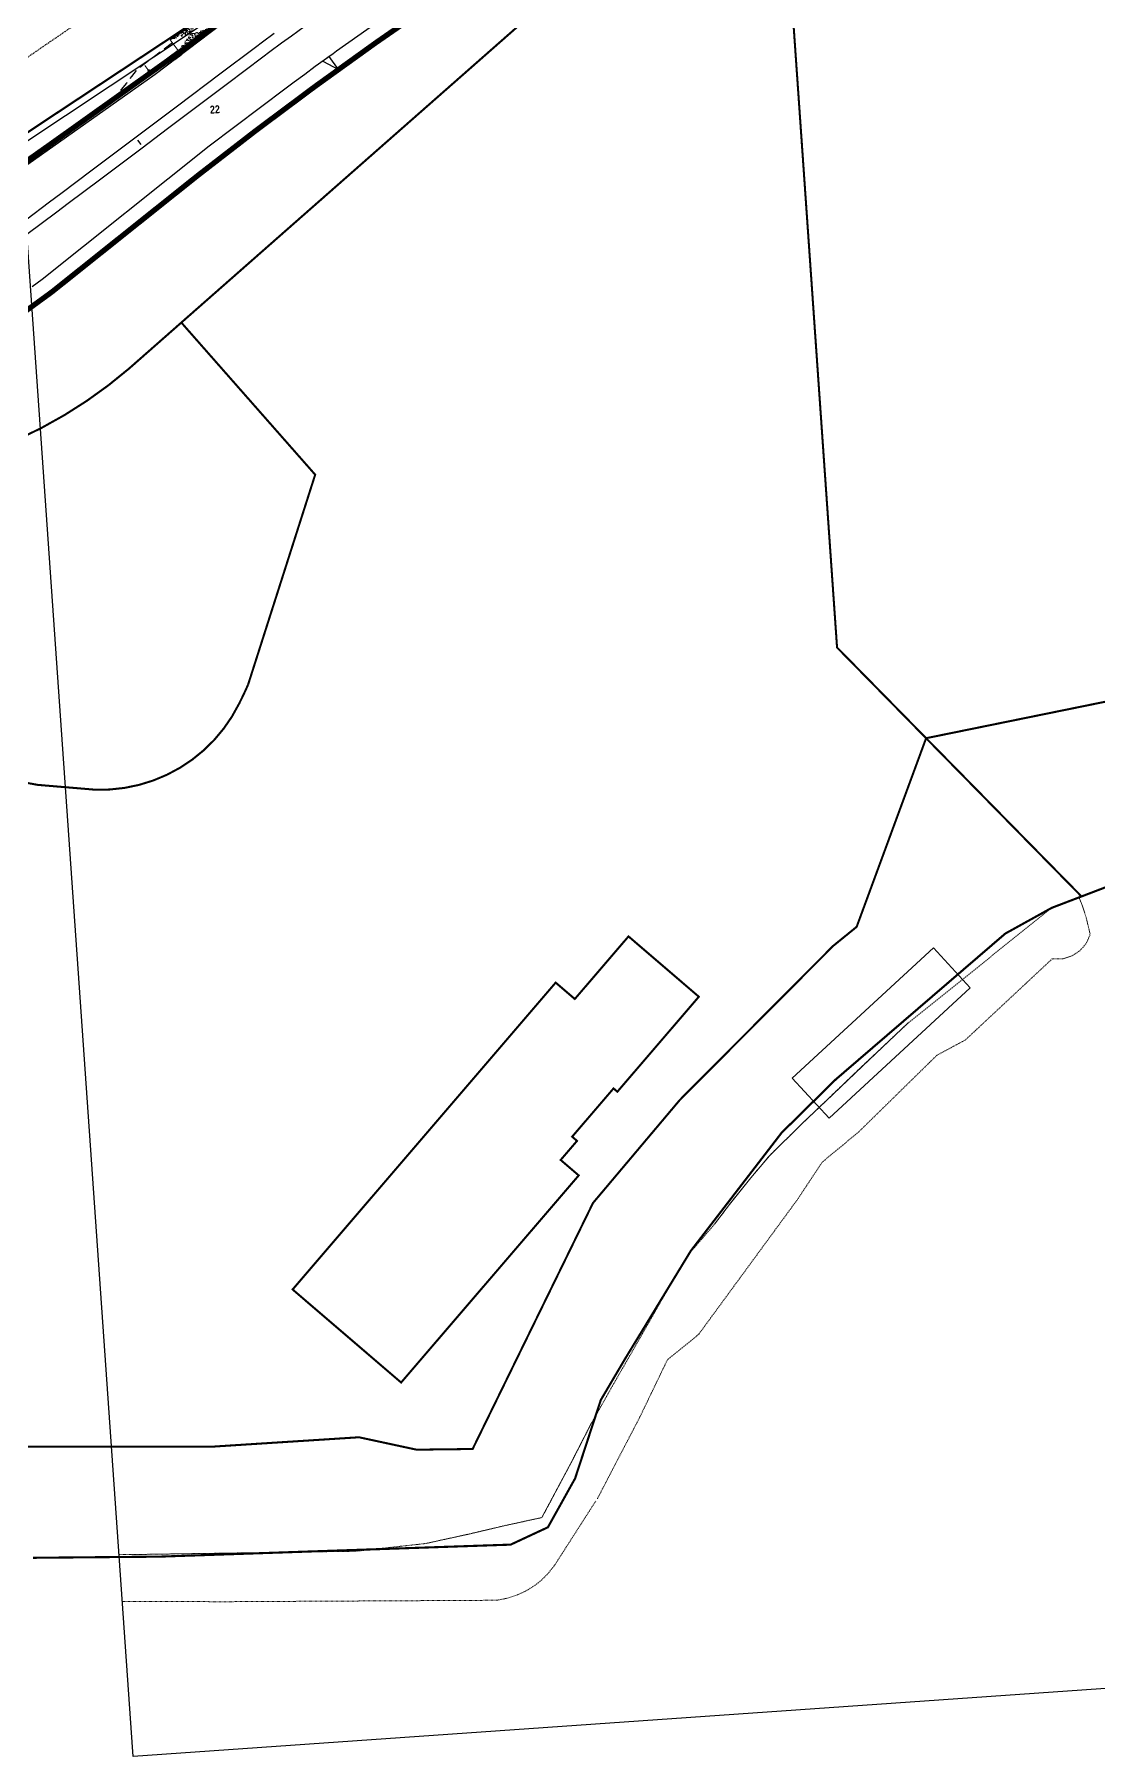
# Model space of a CAD drawing. Header units: millimetres. Extents: x 50357 to 985146, y 723188 to 1803594.
# Drawn here: x 831781.5 to 831981, y 819706.5 to 820029.4 of the extents above; entities that cross this region are included whole.
import ezdxf
from ezdxf.xclip import XClip

# ---------------------------------------------------------------- set-up
doc = ezdxf.new("R2010")
doc.units = ezdxf.units.MM
doc.header["$LTSCALE"] = 3
doc.header["$MEASUREMENT"] = 0
for name, pattern in [('DASHED', [19.05, 12.7, -6.35]), ('PHANTOM', [2.5, 1.25, -0.25, 0.25, -0.25, 0.25, -0.25]), ('x-baseplan$0$DGN Style 2', [1.94727e-06, 0, -1.94727e-06]), ('x-baseplan$0$XXXXX-PIW-DWG-P00-XXXX-R100-WS4-00$0$XXXXX-PIW-P-WHCGRDP1-XXX$0$HIDDEN', [9.525, 6.35, -3.175])]:
    doc.linetypes.add(name, pattern=pattern)
doc.layers.get('Defpoints').update_dxf_attribs({"color": 32})
for name, color, linetype in [('00_Xref', 7, 'Continuous'), ('_PARCEL BOUNDARY', 10, 'DASHED'), ('x-baseplan$0$XXXXX-PIW-DWG-P00-XXXX-R100-WS4-00$0$XXXXX-PIW-P-WHCGRDP1-XXX$0$MMH030__', 3, 'Continuous'), ('x-baseplan$0$XXXXX-PIW-DWG-P00-XXXX-R100-WS4-00$0$XXXXX-PIW-P-WHCGRDP1-XXX$0$MMH125__', 3, 'x-baseplan$0$XXXXX-PIW-DWG-P00-XXXX-R100-WS4-00$0$XXXXX-PIW-P-WHCGRDP1-XXX$0$HIDDEN'), ('x-baseplan$0$XXXXX-PIW-DWG-P00-XXXX-R100-WS4-00$0$XXXXX-PIW-P-WHCGRDP1-XXX$0$MMH813_1', 3, 'Continuous'), ('x-baseplan$0$XXXXX-PIW-DWG-P00-XXXX-R100-WS4-00$0$XXXXX-PIW-P-WHCGRDP1-XXX$0$MMH813__', 3, 'Continuous'), ('x-baseplan$0$XXXXX-PIW-DWG-P00-XXXX-R100-WS4-00$0$XXXXX-PIW-P-WHCGRDP1_RUN IN AND OUT-XXX$0$MMH813_S', 3, 'Continuous')]:
    doc.layers.add(name, color=color, linetype=linetype)
for name, color, linetype, lineweight in [('DraftConditionLine_AtGradeRoad_20180809', 7, 'Continuous', 0), ('x-baseplan$0$XXXXX-PIW-DWG-P00-XXXX-R100-WS4-00$0$XXXXX-PIW-P-WHCGRDP1-XXX$0$MMH125FS', 3, 'Continuous', 18), ('x-baseplan$0$XXXXX-PIW-DWG-P00-XXXX-R100-WS4-00$0$XXXXX-PIW-P-WHCGRDP1_RUN IN AND OUT-XXX$0$MMH060__', 3, 'Continuous', 13), ('x-baseplan$0$XXXXX-PIW-DWG-P00-XXXX-R100-WS4-00$0$XXXXX-PIW-P-WHCGRDP1_RUN IN AND OUT-XXX$0$MMH071__', 3, 'Continuous', 18)]:
    doc.layers.add(name, color=color, linetype=linetype, lineweight=lineweight)
doc.layers.add('x-baseplan$0$AR-ROAD_AR_BS_MI_', color=7, linetype='Continuous', true_color=0x6d6d6d)
doc.styles.add('_BOLD', font='arialbd.ttf', dxfattribs={"width": 0.8})

# ---------------------------------------------------------------- blocks, each defined once
blk = doc.blocks.new('x-baseplan$0$XXXXX-PIW-DWG-P00-XXXX-R100-WS4-00$0$XXXXX-PIW-P-WHCGRDP1-XXX$0$FILL-SLOPE')
at = {"flags": 128}
blk.add_lwpolyline([(-0.06, 0.25), (0.06, 0.25), (-0.03772, 0.22678), (0.0279, 0.22678), (-0.02004, 0.20996), (0.02116, 0.20892), (-0.01586, 0.19736), (0, 0.18052), (0, 0)], dxfattribs=at)
blk = doc.blocks.new('x-baseplan$0$XXXXX-PIW-DWG-P00-XXXX-R100-WS4-00')
at = {"layer": 'x-baseplan$0$XXXXX-PIW-DWG-P00-XXXX-R100-WS4-00$0$XXXXX-PIW-P-WHCGRDP1_RUN IN AND OUT-XXX$0$MMH060__'}
h = blk.add_hatch(dxfattribs=at)
h.set_pattern_fill('AR-CONC', color=256, scale=0.005)
h.set_pattern_definition([(50, (0, 0), (0.910923345, -0.0796954277), [0.09525, -1.04775]), (355, (0, 0), (-0.1762171071, 0.9552842262), [0.0762, -0.83820292085]), (100.4514447, (0.0759, -0.0066), (0.73470623545, 0.87558875956), [0.080950044, -0.890451223]), (46.1842, (0, 0.254), (1.3553952045, -0.2102116397), [0.142875, -1.571625]), (96.63555761, (0.113, 0.2365), (1.1870206703, 1.237130623), [0.1214251157, -1.3356780408]), (351.18415117, (0, 0.254), (1.1870206703, 1.237130623), [0.1142998354, -1.2572986596]), (21, (0.127, 0.1905), (0.75807195635, -0.51132599094), [0.09525, -1.04775]), (326, (0.127, 0.1905), (0.30901014174, 0.9209398306), [0.0762, -0.8382]), (71.451445, (0.1902, 0.1479), (1.0670820964, 0.4096138444), [0.080950044, -0.890449688]), (37.5, (0, 0), (0.01544301625, 0.42277519437), [0, -0.82804, 0, -0.8509, 0, -0.841375]), (7.5, (0, 0), (0.33409831255, 0.50090287409), [0, -0.48514, 0, -0.80899, 0, -0.320675]), (327.5, (-0.2832, 0), (0.67795297583, -0.02864371996), [0, -0.3175, 0, -0.9906, 0, -1.31445]), (317.5, (-0.4102, 0), (0.74064590693, 0.12713245517), [0, -0.41275, 0, -0.65786, 0, -0.93345])])
edge = h.paths.add_edge_path()
edge.add_line((834260.35, 818031.27), (834265.73, 818035.32))
edge.add_line((834258.83, 818033.29), (834264.51, 818036.95))
at = {"layer": 'x-baseplan$0$XXXXX-PIW-DWG-P00-XXXX-R100-WS4-00$0$XXXXX-PIW-P-WHCGRDP1-XXX$0$MMH030__', "ltscale": 0.005142, "flags": 128}
blk.add_lwpolyline([(834253.4, 818013.66), (834252.8, 818014.45)], dxfattribs=at)
at = {"layer": 'x-baseplan$0$XXXXX-PIW-DWG-P00-XXXX-R100-WS4-00$0$XXXXX-PIW-P-WHCGRDP1-XXX$0$MMH125__', "ltscale": 0.1, "elevation": 6.25, "flags": 128}
blk.add_lwpolyline([(834259.27, 818032.71, -0.010568), (834252.55, 818027.65, -0.026), (834248.66, 818022.78, -5.003126)], format="xyb", dxfattribs=at)
at = {"layer": 'x-baseplan$0$XXXXX-PIW-DWG-P00-XXXX-R100-WS4-00$0$XXXXX-PIW-P-WHCGRDP1-XXX$0$MMH813_1'}
for p, q in [((834285.16, 818036.58, 6.46), (834281.58, 818033.98, 6.45)), ((834274.86, 818031.86, 6.41), (834268.2, 818026.85, 6.35)), ((834276.19, 818032.86, 6.42), (834274.86, 818031.86, 6.41)), ((834278.39, 818034.49, 6.44), (834276.19, 818032.86, 6.42)), ((834279.76, 818032.64, 6.44), (834277.57, 818031.02, 6.42)), ((834281.58, 818033.98, 6.45), (834279.76, 818032.64, 6.44)), ((834276.24, 818030.02, 6.41), (834269.58, 818025.01, 6.35)), ((834277.57, 818031.02, 6.42), (834276.24, 818030.02, 6.41)), ((834268.2, 818026.85, 6.35), (834260.21, 818020.84, 6.28)), ((834269.58, 818025.01, 6.35), (834261.59, 818019, 6.28)), ((834260.21, 818020.84, 6.28), (834257, 818018.43, 6.26)), ((834261.59, 818019, 6.28), (834258.38, 818016.59, 6.26)), ((834257, 818018.43, 6.26), (834252.21, 818014.83, 6.2)), ((834258.38, 818016.59, 6.26), (834253.6, 818012.99, 6.2)), ((834252.21, 818014.83, 6.2), (834244.22, 818008.82, 6.02)), ((834253.6, 818012.99, 6.2), (834245.6, 818006.98, 6.02)), ((834244.22, 818008.82, 6.02), (834238.38, 818004.42, 5.83)), ((834245.6, 818006.98, 6.02), (834239.76, 818002.58, 5.83)), ((834236.23, 818002.81, 5.75), (834228.24, 817996.79, 5.45)), ((834238.38, 818004.42, 5.83), (834236.23, 818002.81, 5.75)), ((834239.76, 818002.58, 5.83), (834237.61, 818000.97, 5.75)), ((834237.61, 818000.97, 5.75), (834229.62, 817994.96, 5.45))]:
    blk.add_line(p, q, dxfattribs=at)
at = {"layer": 'x-baseplan$0$XXXXX-PIW-DWG-P00-XXXX-R100-WS4-00$0$XXXXX-PIW-P-WHCGRDP1-XXX$0$MMH813__', "ltscale": 0.005142, "elevation": 5.71}
blk.add_lwpolyline([(834260.35, 818031.27), (834255.44, 818027.58), (834255.19, 818027.4), (834222.81, 818004.47)], dxfattribs=at)
at = {"layer": 'x-baseplan$0$XXXXX-PIW-DWG-P00-XXXX-R100-WS4-00$0$XXXXX-PIW-P-WHCGRDP1-XXX$0$MMH813__', "ltscale": 0.005142}
for points in [[(834259.45, 818030.59, 6.25), (834255.44, 818027.58, 6.22), (834255.19, 818027.4, 6.22), (834252.74, 818025.67, 6.19), (834251.92, 818025.09, 6.19), (834251.11, 818024.51, 6.18), (834247.84, 818022.2, 6.13), (834247.02, 818021.62, 6.12), (834239.68, 818016.42, 5.95), (834238.86, 818015.84, 5.94), (834238.05, 818015.26, 5.91), (834233.15, 818011.8, 5.75)], [(834331.84, 818055.69, 0), (834305.6, 818038.25, 0), (834302.69, 818036.29, 0), (834299.79, 818034.32, 0), (834299.13, 818033.87, 0), (834295.77, 818031.54, 0), (834291.78, 818028.72, 0), (834291.14, 818028.25, 0), (834287.82, 818025.85, 0), (834285.84, 818024.4, 0), (834283.89, 818022.95, 0), (834282.4, 818021.83, 0), (834267.94, 818010.96, 0), (834236.67, 817985.99, 0), (834234.79, 817984.58, 0), (834234.39, 817984.28, 0), (834232.89, 817983.2, 0)], [(834355.98, 818095.06, 0), (834355.75, 818094.92, 0), (834355.49, 818094.74, 0), (834355.48, 818094.73, 0), (834347.16, 818089.2, 0), (834338.61, 818084, 0), (834333.12, 818080.37, 0), (834330.28, 818078.46, 0), (834294.62, 818054.76, 0), (834291.59, 818052.72, 0), (834288.57, 818050.67, 0), (834287.89, 818050.2, 0), (834284.4, 818047.78, 0), (834280.25, 818044.84, 0), (834279.57, 818044.36, 0), (834276.13, 818041.86, 0), (834274.07, 818040.35, 0), (834272.04, 818038.84, 0), (834270.49, 818037.68, 0), (834256.03, 818026.8, 0), (834223.37, 818003.67, 0)], [(834330.19, 818058.17, 0), (834303.95, 818040.72, 0), (834301.02, 818038.76, 0), (834298.1, 818036.78, 0), (834297.44, 818036.32, 0), (834294.06, 818033.98, 0), (834290.05, 818031.13, 0), (834289.4, 818030.67, 0), (834286.07, 818028.25, 0), (834284.08, 818026.79, 0), (834282.11, 818025.33, 0), (834280.61, 818024.21, 0), (834266.15, 818013.33, 0), (834234.88, 817988.37, 0), (834233, 817986.96, 0)]]:
    blk.add_polyline3d(points, dxfattribs=at)
at = {"layer": 'x-baseplan$0$XXXXX-PIW-DWG-P00-XXXX-R100-WS4-00$0$XXXXX-PIW-P-WHCGRDP1_RUN IN AND OUT-XXX$0$MMH060__'}
for p, q in [((834258.83, 818033.29), (834264.51, 818036.95, 19.94)), ((834260.35, 818031.27, 6.49), (834265.73, 818035.32, 5.71)), ((834258.83, 818033.29), (834260.35, 818031.27, 6.49))]:
    blk.add_line(p, q, dxfattribs=at)
at = {"layer": 'x-baseplan$0$XXXXX-PIW-DWG-P00-XXXX-R100-WS4-00$0$XXXXX-PIW-P-WHCGRDP1_RUN IN AND OUT-XXX$0$MMH071__'}
blk.add_line((834260.35, 818031.27, 6.49), (834260.94, 818030.49), dxfattribs=at)
at = {"layer": 'x-baseplan$0$XXXXX-PIW-DWG-P00-XXXX-R100-WS4-00$0$XXXXX-PIW-P-WHCGRDP1_RUN IN AND OUT-XXX$0$MMH813_S'}
for p, q in [((834260.35, 818031.27, 6.49), (834259.74, 818029.59)), ((834259.74, 818029.59), (834260.94, 818030.49))]:
    blk.add_line(p, q, dxfattribs=at)
blk.add_lwpolyline([(834290.42, 818027.73), (834288.67, 818030.14), (834287.46, 818029.26)], close=True, dxfattribs=at)
at = {"layer": 'x-baseplan$0$XXXXX-PIW-DWG-P00-XXXX-R100-WS4-00$0$XXXXX-PIW-P-WHCGRDP1-XXX$0$MMH125FS', "ltscale": 100, "xscale": 5.202295715236875, "yscale": 5.202295715236875, "zscale": 5.202295715236875, "rotation": 218.061887046463}
blk.add_blockref('x-baseplan$0$XXXXX-PIW-DWG-P00-XXXX-R100-WS4-00$0$XXXXX-PIW-P-WHCGRDP1-XXX$0$FILL-SLOPE', (834254.09, 818028.47), dxfattribs=at)
blk = doc.blocks.new('x-baseplan')
blk.add_lwpolyline([(834375.48, 817838.59), (834401.96, 817863.03), (834408.88, 817855.53), (834382.4, 817831.09)], close=True)
at = {"layer": 'x-baseplan$0$AR-ROAD_AR_BS_MI_'}
blk.add_line((834217.07, 818004.36), (834353.63, 818095.16), dxfattribs=at)
at = {"layer": 'x-baseplan$0$AR-ROAD_AR_BS_MI_', "linetype": 'x-baseplan$0$DGN Style 2', "lineweight": 0}
for p, q in [((834376.45, 817815.83), (834357.95, 817790.58)), ((834356.49, 817806.09), (834360.93, 817811.23)), ((834357.95, 817790.58), (834352.08, 817785.79)), ((834352.08, 817785.79), (834346.93, 817775.09)), ((834346.93, 817775.09), (834338.95, 817759.75))]:
    blk.add_line(p, q, dxfattribs=at)
at = {"layer": 'x-baseplan$0$AR-ROAD_AR_BS_MI_', "linetype": 'x-baseplan$0$DGN Style 2', "lineweight": 0, "flags": 128}
for points in [[(834338.64, 817759.3), (834330.93, 817747.27), (834329.82, 817745.85), (834328.55, 817744.57), (834327.14, 817743.44), (834325.61, 817742.49), (834323.97, 817741.72), (834322.26, 817741.14), (834320.08, 817740.72), (834269.72, 817740.45), (834219.96, 817740.53), (834189.17, 817741.14), (834167.98, 817742.62), (834089.24, 817741.61), (834063.8, 817742), (834061.99, 817741.99), (834060.19, 817741.98), (834058.38, 817741.99), (834056.57, 817742.02), (834054.77, 817742.06), (834052.96, 817742.12), (834051.16, 817742.19), (834049.35, 817742.23), (834047.56, 817742.48), (834045.82, 817742.95), (834044.14, 817743.62), (834042.59, 817744.54), (834041.04, 817745.47), (834039.5, 817746.42), (834037.72, 817747.53), (834017.77, 817760.4), (834002.15, 817771.82), (833988.2, 817785.4), (833964.24, 817813.25), (833941.51, 817845.5), (833942.28, 817909.63), (833942.24, 817939.9), (833942.53, 817969.8), (833941.17, 817989.39), (833943.36, 818000.04)], [(834552.25, 817919.49), (834458.71, 817883.8), (834424.35, 817870.7)], [(834424.35, 817870.7), (834410.76, 817859.81), (834397.21, 817848.95), (834388.64, 817840.88), (834381.76, 817834.3), (834377.38, 817830.12), (834371.2, 817824.04), (834367.71, 817819.9), (834364.12, 817815.42), (834360.93, 817811.23)], [(834429.23, 817872.57), (834429.99, 817870.65), (834430.55, 817868.93), (834431.35, 817865.55), (834430.62, 817863.9), (834429.46, 817862.52), (834427.96, 817861.53), (834426.24, 817860.99), (834424.25, 817860.99), (834407.95, 817845.77), (834402.59, 817842.88), (834387.91, 817828.49), (834381.12, 817822.87), (834376.45, 817815.83)], [(834356.49, 817806.09), (834356.49, 817806.08), (834353.36, 817801.12), (834348.18, 817792.05), (834342, 817781.29), (834337.82, 817773.86), (834333.93, 817766.29), (834328.55, 817756.22), (834321.67, 817754.73), (834314.9, 817753.14), (834306.78, 817751.36), (834293.69, 817749.91), (834251.08, 817749.28), (834225.55, 817749.28), (834207.55, 817749.19), (834176.44, 817748.99), (834157.37, 817748.89), (834129.08, 817748.76), (834114.3, 817749.6), (834102.06, 817750.94), (834095.28, 817751.73), (834087.65, 817752.45), (834080.5, 817754.51), (834075.53, 817755.48), (834068.5, 817749.3), (834052.26, 817749.67), (834046.21, 817753.18), (834034.66, 817759.38), (834019.87, 817769.75), (834005.84, 817781.13), (833992.64, 817793.47), (833980.34, 817806.7), (833968.99, 817820.76), (833959.72, 817834.12), (833950.31, 817850)]]:
    blk.add_lwpolyline(points, dxfattribs=at)
at = {"layer": 'x-baseplan$0$AR-ROAD_AR_BS_MI_', "lineweight": 13, "flags": 128}
for points in [[(834397.21, 817848.95), (834388.64, 817840.88), (834381.76, 817834.3), (834377.38, 817830.12)], [(834377.38, 817830.12), (834371.2, 817824.04)], [(834371.2, 817824.04), (834367.71, 817819.9), (834364.12, 817815.42), (834360.93, 817811.23)], [(834337.82, 817773.86), (834333.93, 817766.29), (834328.55, 817756.23)], [(834321.67, 817754.73), (834314.9, 817753.14), (834306.78, 817751.36)], [(834328.55, 817756.23), (834321.67, 817754.73)], [(834293.69, 817749.91), (834251.08, 817749.29)]]:
    blk.add_lwpolyline(points, dxfattribs=at)
at = {"layer": 'x-baseplan$0$AR-ROAD_AR_BS_MI_', "linetype": 'x-baseplan$0$DGN Style 2'}
blk.add_open_spline([(834217.16, 818123.01), (834207.97, 818108.73), (834203.01, 818100.94), (834198.06, 818093.15), (834190.62, 818081.99), (834182.3, 818069.51), (834173.97, 818057.03), (834172.72, 818055.14), (834172.44, 818054.65), (834171.88, 818053.67), (834171.38, 818052.72), (834170.77, 818051.37), (834170.42, 818050.51), (834170.28, 818050.12), (834170.23, 818049.92), (834170.19, 818049.72), (834170.14, 818049.49), (834169.74, 818048.4), (834169.42, 818047.3), (834168.84, 818044.68), (834168.59, 818042.67), (834168.57, 818039.77), (834168.68, 818038.3), (834168.81, 818037.28), (834168.89, 818036.75), (834169.04, 818035.78), (834169.24, 818034.82), (834169.45, 818033.9), (834169.58, 818033.39), (834169.71, 818032.88), (834169.9, 818032.21), (834170.19, 818031.2), (834170.69, 818029.81), (834171.03, 818028.91), (834171.4, 818028.04), (834171.78, 818027.15), (834172.27, 818026.17), (834172.54, 818025.66), (834173.27, 818024.36), (834174.13, 818023.08), (834175.87, 818020.97), (834176.82, 818019.99), (834178.14, 818018.82), (834178.57, 818018.47), (834179.74, 818017.57), (834180.76, 818016.89), (834182.31, 818016), (834183.08, 818015.6), (834183.86, 818015.19), (834184.88, 818014.7), (834185.91, 818014.23), (834187.24, 818013.67), (834188, 818013.38), (834189.35, 818012.87), (834190.12, 818012.62), (834190.98, 818012.34), (834191.52, 818012.19), (834192.05, 818012.05), (834192.9, 818011.86), (834193.86, 818011.69), (834195.59, 818011.53), (834196.73, 818011.51), (834198.12, 818011.6), (834199.27, 818011.69), (834200.93, 818011.93), (834201.95, 818012.12), (834203.03, 818012.35), (834203.99, 818012.58), (834205.45, 818013.01), (834207.14, 818013.56), (834208.4, 818014.1), (834209.52, 818014.66), (834210.66, 818015.27), (834211.75, 818015.98), (834212.64, 818016.64), (834212.85, 818016.8), (834213.05, 818016.96), (834213.38, 818017.18), (834235.42, 818032.28), (834257.46, 818047.37), (834313.23, 818085.55)], degree=3, knots=[0, 0, 0, 0, 0.118549, 0.119922, 0.119922, 0.292667, 0.314758, 0.314758, 0.322104, 0.322104, 0.329451, 0.336081, 0.341297, 0.341488, 0.341488, 0.343923, 0.344155, 0.344618, 0.358987, 0.358987, 0.379393, 0.385178, 0.39664, 0.398543, 0.398543, 0.403565, 0.411326, 0.411326, 0.415739, 0.418174, 0.418174, 0.424794, 0.431794, 0.437349, 0.437349, 0.444091, 0.44981, 0.451582, 0.451582, 0.469286, 0.471423, 0.487063, 0.487063, 0.494301, 0.494301, 0.506246, 0.510156, 0.517505, 0.517505, 0.52162, 0.532201, 0.532201, 0.540333, 0.542782, 0.550898, 0.550898, 0.554553, 0.55809, 0.55809, 0.565833, 0.570707, 0.580657, 0.580657, 0.588819, 0.595598, 0.602376, 0.602376, 0.609847, 0.615173, 0.622211, 0.632923, 0.632923, 0.638514, 0.649735, 0.649735, 0.652952, 0.653071, 0.653071, 0.658133, 1, 1, 1, 1], dxfattribs=at)
blk.add_blockref('x-baseplan$0$XXXXX-PIW-DWG-P00-XXXX-R100-WS4-00', (0, 0))
blk = doc.blocks.new('PARCEL BOUNDARY')
at = {"layer": '_PARCEL BOUNDARY', "ltscale": 0.2, "const_width": 400}
for points in [[(835046275, 817368216), (834552235, 817304559), (834423997, 817255556), (834415272, 817250725), (834383474, 817223368), (834373340, 817213382), (834356312, 817191233), (834343998, 817171014), (834339429, 817163257), (834334619, 817148570), (834329521, 817139415), (834322539, 817136162), (834256694, 817133907), (834232989, 817133690)], [(834221184, 817393764), (834236604, 817404009), (834264376, 817422377)]]:
    blk.add_lwpolyline(points, dxfattribs=at)
at = {"layer": '_PARCEL BOUNDARY', "ltscale": 100, "const_width": 383}
for points in [[(834374306, 817439184), (834364188, 817454516), (834354598, 817447836), (834251000, 817356662), (834247124, 817353518), (834243074, 817350602), (834238864, 817347922), (834234507, 817345489), (834230017, 817343309)], [(834429575, 817257676), (834383731, 817304357), (834374306, 817439184), (834498385, 817447685), (834507891, 817309233)], [(834825297, 817359878), (834547391, 817324442), (834507889, 817309232), (834400429, 817287354), (834387406, 817251986), (834383005, 817248414), (834354246, 817219522), (834337980, 817200220), (834315409, 817154090), (834304897, 817153962), (834294102, 817156289), (834266885, 817154545), (834097559, 817154381)]]:
    blk.add_lwpolyline(points, dxfattribs=at)
at = {"layer": '_PARCEL BOUNDARY', "ltscale": 100, "const_width": 383, "flags": 128}
blk.add_lwpolyline([(834260789, 817365275), (834285886, 817336758), (834273307, 817297390, -0.0125363), (834271640, 817293857, -0.2950948), (834244613, 817277698, -0.2491379), (834154832, 817329505, 0.128618), (834178082, 817337195)], format="xyb", dxfattribs=at)
blk.add_lwpolyline([(834357819, 817238886), (834344632, 817250195), (834334564, 817238456), (834330978, 817241531), (834281657, 817183996), (834302000, 817166552), (834335298, 817205381), (834331915, 817208282), (834334981, 817211857), (834334066, 817212642), (834341825, 817221691), (834342543, 817221075), (834357819, 817238886)], dxfattribs=at)
at = {"layer": '_PARCEL BOUNDARY', "ltscale": 100, "const_width": 383, "elevation": -10000, "flags": 128}
blk.add_lwpolyline([(834357819, 817238886), (834344632, 817250195), (834334564, 817238456), (834330978, 817241531), (834281657, 817183996), (834302000, 817166552), (834335298, 817205381), (834331915, 817208282), (834334981, 817211857), (834334066, 817212642), (834341825, 817221691), (834342543, 817221075), (834357819, 817238886)], dxfattribs=at)
at = {"layer": 'Defpoints', "style": '_BOLD', "width": 0.8}
blk.add_text('22', height=1500, rotation=4.00124, dxfattribs=at).set_placement((834266210, 817404425, 994000))

msp = doc.modelspace()

# ---------------------------------------------------------------- linework, layer by layer
at = {"layer": 'Defpoints'}
msp.add_lwpolyline([(831750.6898, 820412.908), (832454.9178, 820462.139), (832504.2978, 819755.7781), (831800.0699, 819706.5472)], close=True, dxfattribs=at)
at = {"layer": 'DraftConditionLine_AtGradeRoad_20180809', "linetype": 'PHANTOM', "ltscale": 0.3, "const_width": 1, "flags": 128}
msp.add_lwpolyline([(831989.3779, 820165.7243), (831989.3991, 820165.0595), (831989.4085, 820164.3945), (831989.4064, 820163.7294), (831989.3927, 820163.0644), (831989.3674, 820162.3998), (831989.3305, 820161.7358), (831989.282, 820161.0724), (831989.2219, 820160.4101), (831989.1503, 820159.7488), (831989.0671, 820159.0889), (831988.9725, 820158.4306), (831988.8664, 820157.774), (831988.7488, 820157.1194), (831988.6198, 820156.4669), (831988.4795, 820155.8168), (831988.3278, 820155.1693), (831988.1649, 820154.5244), (831987.9907, 820153.8825), (831987.8053, 820153.2438), (831987.6089, 820152.6084), (831987.4013, 820151.9765), (831987.1828, 820151.3483), (831986.9533, 820150.7241), (831986.713, 820150.1039), (831986.4619, 820149.488), (831986.2001, 820148.8766), (831985.9276, 820148.2699), (831985.6447, 820147.668), (831985.3512, 820147.0711), (831985.0474, 820146.4795), (831984.7333, 820145.8932), (831984.409, 820145.3126), (831984.0746, 820144.7376), (831983.7302, 820144.1686), (831983.376, 820143.6057), (831983.012, 820143.0491), (831982.6383, 820142.4989), (831982.2551, 820141.9553), (831981.8625, 820141.4184), (831981.4605, 820140.8885), (831981.0494, 820140.3657), (831980.6292, 820139.8502), (831980.2001, 820139.342), (831979.7622, 820138.8415), (831979.762, 820138.8413), (831977.7578, 820136.8526), (831975.7191, 820134.8992), (831973.6467, 820132.9817), (831971.5411, 820131.1006), (831969.4031, 820129.2566), (831967.2331, 820127.4501), (831965.032, 820125.6818), (831962.8003, 820123.9522), (831960.5388, 820122.2618), (831958.2482, 820120.6111), (831955.929, 820119.0007), (831953.5822, 820117.431), (831951.2082, 820115.9024), (831948.808, 820114.4156), (831946.3822, 820112.9708), (831943.9315, 820111.5686), (831941.4568, 820110.2094), (831938.9587, 820108.8936), (831937.8511, 820108.3279, 0.0292121), (831912.0276, 820095.8033, 0.02526117), (831807.7847, 820025.4198), (831771.119, 819999.2796), (831770.5182, 819998.7875), (831769.909, 819998.3061), (831769.2914, 819997.8353), (831768.6657, 819997.3754), (831768.0321, 819996.9264), (831767.3907, 819996.4886), (831766.7418, 819996.0621), (831766.0856, 819995.6469), (831765.4222, 819995.2433), (831764.7518, 819994.8513), (831764.0747, 819994.471), (831763.3911, 819994.1026), (831762.7012, 819993.7462), (831762.0051, 819993.402), (831761.3032, 819993.0699), (831760.5955, 819992.7501), (831759.8824, 819992.4427), (831759.164, 819992.1478), (831758.4406, 819991.8655), (831757.7124, 819991.5958), (831756.9796, 819991.3389), (831756.2424, 819991.0949), (831755.5011, 819990.8637), (831754.7558, 819990.6455), (831754.0068, 819990.4404), (831753.2544, 819990.2483), (831752.4988, 819990.0694), (831751.7401, 819989.9038), (831750.9786, 819989.7514), (831750.2147, 819989.6123), (831749.4484, 819989.4865), (831748.68, 819989.3742), (831747.9098, 819989.2752), (831747.1379, 819989.1898), (831746.3647, 819989.1178), (831745.5904, 819989.0593), (831744.8151, 819989.0144), (831744.0392, 819988.983), (831743.2629, 819988.9651), (831742.4864, 819988.9608), (831741.7099, 819988.97), (831740.9337, 819988.9928), (831740.158, 819989.0291), (831739.383, 819989.079), (831738.6091, 819989.1424), (831737.8363, 819989.2193), (831737.0651, 819989.3096), (831736.2955, 819989.4134), (831735.5278, 819989.5306), (831734.7624, 819989.6612), (831733.9993, 819989.8051), (831733.2388, 819989.9624), (831732.4812, 819990.1328), (831731.7267, 819990.3165), (831730.9755, 819990.5133), (831730.2279, 819990.7232), (831729.484, 819990.9461), (831728.7441, 819991.182), (831728.0085, 819991.4307), (831727.2773, 819991.6923), (831726.5508, 819991.9665), (831725.8292, 819992.2534), (831725.1127, 819992.5528), (831724.4016, 819992.8648), (831723.696, 819993.189), (831722.9961, 819993.5255), (831722.3023, 819993.8742), (831721.6146, 819994.235), (831720.9333, 819994.6077), (831720.2587, 819994.9922), (831719.5908, 819995.3885), (831718.93, 819995.7963), (831718.2764, 819996.2156), (831717.6302, 819996.6463), (831716.9916, 819997.0881), (831716.3609, 819997.5411), (831715.7381, 819998.005), (831715.1235, 819998.4796), (831714.5173, 819998.965), (831713.9197, 819999.4608), (831713.3308, 819999.967), (831712.7509, 820000.4834), (831712.18, 820001.0098), (831711.6184, 820001.5462), (831711.0663, 820002.0922), (831710.5237, 820002.6478), (831710.2774, 820002.9065), (831709.7302, 820003.5218), (831709.1939, 820004.1465), (831708.6685, 820004.7804), (831708.1542, 820005.4234), (831707.6513, 820006.0754), (831707.1598, 820006.7359), (831706.6799, 820007.405), (831706.2117, 820008.0823), (831705.7555, 820008.7678), (831705.3113, 820009.461), (831704.8792, 820010.1619), (831704.4595, 820010.8703), (831704.0521, 820011.5858), (831703.6574, 820012.3084), (831703.2753, 820013.0377), (831702.9059, 820013.7736), (831702.5495, 820014.5159), (831702.2061, 820015.2642), (831701.8758, 820016.0184), (831701.5587, 820016.7783), (831701.255, 820017.5436), (831700.9646, 820018.3141), (831700.6877, 820019.0895), (831700.4244, 820019.8696), (831700.1747, 820020.6542), (831699.9388, 820021.4431), (831699.7167, 820022.2359), (831699.5085, 820023.0325), (831699.3142, 820023.8327), (831699.1338, 820024.636), (831698.9676, 820025.4425), (831698.8154, 820026.2516), (831698.6774, 820027.0634), (831698.5535, 820027.8774), (831698.4439, 820028.6934), (831698.3486, 820029.5113), (831698.2675, 820030.3306), (831698.2008, 820031.1513), (831698.1483, 820031.973), (831698.1103, 820032.7955), (831698.0866, 820033.6185), (831698.0772, 820034.4418), (831698.0822, 820035.2652), (831698.1016, 820036.0883), (831698.1354, 820036.911), (831698.1835, 820037.733), (831698.246, 820038.554), (831698.3227, 820039.3738), (831698.4138, 820040.1921), (831698.5191, 820041.0087), (831698.6387, 820041.8234), (831698.7725, 820042.6358), (831698.9204, 820043.4458), (831699.0824, 820044.253), (831699.2585, 820045.0574), (831699.4486, 820045.8585), (831699.6527, 820046.6562), (831699.8707, 820047.4502), (831700.1024, 820048.2403), (831700.348, 820049.0262), (831700.6072, 820049.8077), (831700.88, 820050.5845), (831701.1663, 820051.3565), (831701.4661, 820052.1234), (831701.7792, 820052.8849), (831702.1055, 820053.6409), (831702.3056, 820054.0871), (831704.1603, 820057.4474), (831706.0734, 820060.7748), (831708.0443, 820064.0683), (831710.0724, 820067.3269), (831712.157, 820070.5497), (831712.4338, 820070.9685), (831733.6122, 820103.8268), (831734.0025, 820104.4038), (831734.4029, 820104.974), (831734.8131, 820105.537), (831735.2331, 820106.0929), (831735.6628, 820106.6413), (831736.1019, 820107.1821), (831736.5505, 820107.7152), (831737.0082, 820108.2404), (831737.4751, 820108.7575), (831737.9509, 820109.2664), (831738.4355, 820109.7669), (831738.9288, 820110.2588), (831739.4306, 820110.7421), (831739.9407, 820111.2166), (831740.4591, 820111.682), (831740.9854, 820112.1384), (831741.5197, 820112.5855), (831741.8793, 820112.8776, 0.1973975), (831747.0745, 820122.8267), (831747.1249, 820123.1662), (831747.1813, 820123.5048), (831747.2436, 820123.8423), (831747.3118, 820124.1787), (831747.3859, 820124.5138), (831747.4658, 820124.8476), (831747.5514, 820125.18), (831747.6429, 820125.5108), (831747.7402, 820125.84), (831747.8431, 820126.1674), (831747.9518, 820126.493), (831748.0662, 820126.8166), (831748.1861, 820127.1382), (831748.3117, 820127.4576), (831748.4428, 820127.7748), (831748.5794, 820128.0897), (831748.7215, 820128.4021), (831748.8691, 820128.712), (831749.022, 820129.0193), (831749.1803, 820129.3239), (831749.3438, 820129.6256), (831749.5126, 820129.9245), (831749.6866, 820130.2204), (831749.8657, 820130.5131), (831750.0499, 820130.8027), (831750.2392, 820131.0891), (831750.4334, 820131.3721), (831750.4789, 820131.437), (831752.5232, 820134.4165), (831745.5215, 820139.2205), (831745.5149, 820139.225), (831742.556, 820141.2551), (831742.4131, 820141.1873), (831742.269, 820141.1221), (831742.1238, 820141.0593), (831741.9776, 820140.9991), (831741.8303, 820140.9415), (831741.682, 820140.8865), (831741.5328, 820140.834), (831741.3827, 820140.7842), (831741.2317, 820140.737), (831741.0799, 820140.6924), (831740.9274, 820140.6505), (831740.7742, 820140.6112), (831740.6203, 820140.5746), (831740.4658, 820140.5408), (831740.3107, 820140.5096), (831740.1551, 820140.4811), (831739.9991, 820140.4554), (831739.8426, 820140.4324), (831739.6857, 820140.4121), (831739.5285, 820140.3945), (831739.3711, 820140.3797), (831739.2133, 820140.3677), (831739.0554, 820140.3584), (831738.8974, 820140.3519), (831738.7393, 820140.3481), (831738.5811, 820140.3471), (831738.423, 820140.3488), (831738.2648, 820140.3533), (831738.1068, 820140.3606), (831737.949, 820140.3706), (831737.7913, 820140.3834), (831737.6339, 820140.3989), (831737.4768, 820140.4172), (831737.32, 820140.4382), (831737.1637, 820140.4619), (831737.0077, 820140.4884), (831736.8523, 820140.5176), (831736.6973, 820140.5495), (831736.543, 820140.5841), (831736.3893, 820140.6213), (831736.2362, 820140.6613), (831736.1328, 820140.6899), (831734.3357, 820140.9813), (831732.5177, 820141.0788, 0.49426071), (831716.1273, 820119.5641), (831716.2088, 820119.2745), (831716.2851, 820118.9836), (831716.3564, 820118.6914), (831716.4226, 820118.398), (831716.4837, 820118.1035), (831716.5396, 820117.808), (831716.5903, 820117.5115), (831716.6359, 820117.2142), (831716.6762, 820116.9162), (831716.7114, 820116.6175), (831716.7413, 820116.3182), (831716.766, 820116.0184), (831716.7855, 820115.7183), (831716.7997, 820115.4179), (831716.8087, 820115.1172), (831716.8124, 820114.8165), (831716.8109, 820114.5157), (831716.8042, 820114.215), (831716.7922, 820113.9145), (831716.7749, 820113.6142), (831716.7524, 820113.3143), (831716.7247, 820113.0148), (831716.6918, 820112.7158), (831716.6536, 820112.4175), (831716.6102, 820112.1198), (831716.5617, 820111.823), (831716.508, 820111.5271), (831716.4491, 820111.2321), (831716.3851, 820110.9382), (831716.316, 820110.6455), (831716.2417, 820110.3541), (831716.1624, 820110.0639), (831716.0781, 820109.7752), (831715.9887, 820109.4881), (831715.8943, 820109.2025), (831715.7949, 820108.9186), (831715.6907, 820108.6365), (831715.5815, 820108.3562), (831715.4674, 820108.0779), (831715.3485, 820107.8017), (831715.2248, 820107.5275), (831715.0963, 820107.2556), (831714.9631, 820106.9859), (831714.8252, 820106.7186), (831714.6826, 820106.4537), (831714.5355, 820106.1914), (831714.3838, 820105.9317), (831714.2276, 820105.6747), (831714.0669, 820105.4204), (831713.9019, 820105.169), (831713.8769, 820105.1317), (831688.2915, 820070.788, 0.32210851), (831687.5327, 819994.9607, 0.4344415), (831784.7855, 819981.1228), (831812.1512, 820002.9662), (831823.0927, 820011.4276), (831834.1803, 820019.6967), (831845.4106, 820027.7711), (831856.78, 820035.6482), (831868.2852, 820043.3258), (831879.9226, 820050.8013), (831879.9544, 820050.8214), (831914.6115, 820074.3396), (831921.6447, 820078.8229), (831928.4817, 820082.2829), (831932.2394, 820084.1212, 0.01189914), (831948.964, 820092.1615, 0.03765895), (831969.6927, 820104.9732, 0.01563381), (831992.7457, 820123.9028, 0.24235352), (832007.7947, 820170.1708)], format="xyb", dxfattribs=at)

# ---------------------------------------------------------------- block references
at = {"xscale": 0.001, "yscale": 0.001, "zscale": 0.001, "rotation": 359.998908534026}
msp.add_blockref('PARCEL BOUNDARY', (-2467.289, 2626.0129, -0.0001), dxfattribs=at)
at = {"layer": '00_Xref'}
ref = msp.add_blockref('x-baseplan', (-2451.8823, 1995.1308), dxfattribs=at)
XClip(ref).set_block_clipping_path([(834202.5721001658, 818417.7772892595), (834906.8000387838, 818467.0082229956), (834956.1800785905, 817760.6473843332), (834251.9521399725, 817711.4164505971)])

doc.saveas('drawing.dxf')
